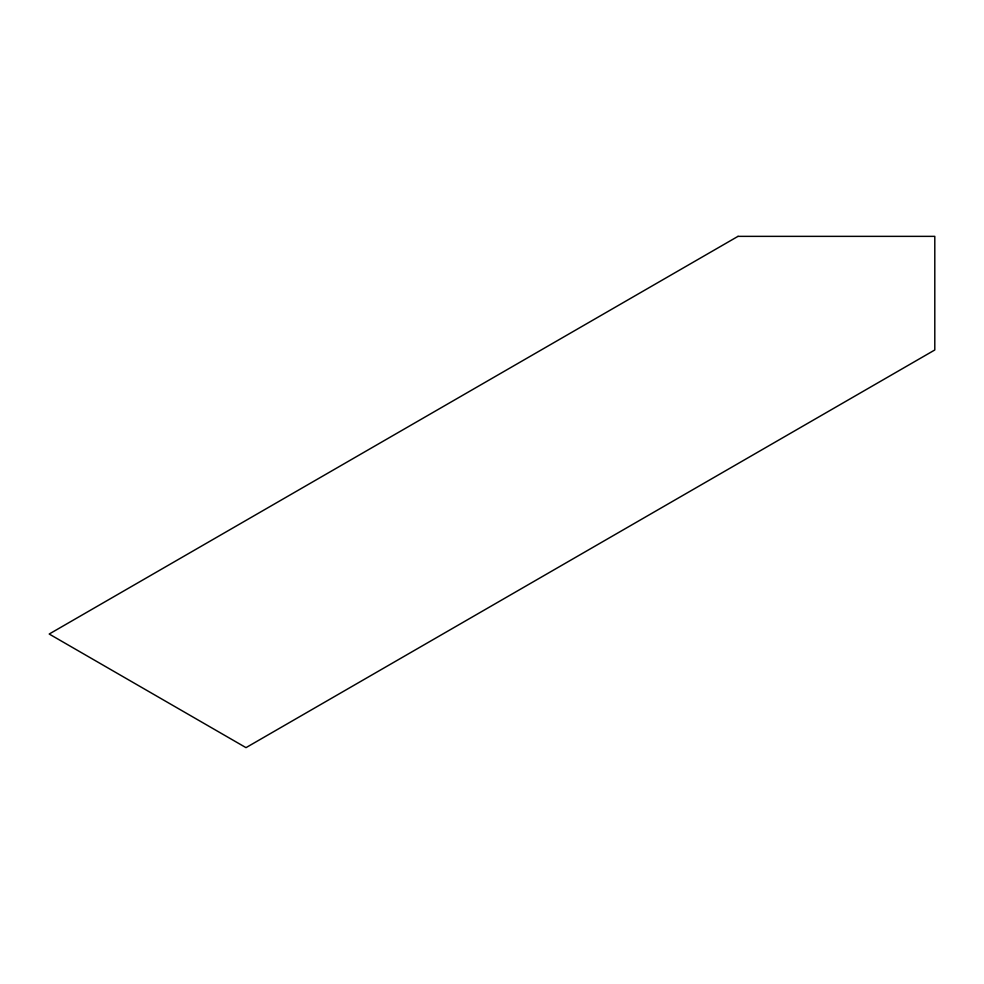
<?xml version="1.0" encoding="UTF-8"?>
<svg xmlns="http://www.w3.org/2000/svg" width="984" height="984" viewBox="0 0 984 984"><rect width="100%" height="100%" fill="white"/><g stroke="black" fill="none" stroke-linecap="round" stroke-linejoin="round"><path stroke-width="1.48" d="M738 236.357L49.2 634.028L246 747.643L934.8 349.972L934.8 236.357L738 236.357"/></g></svg>
